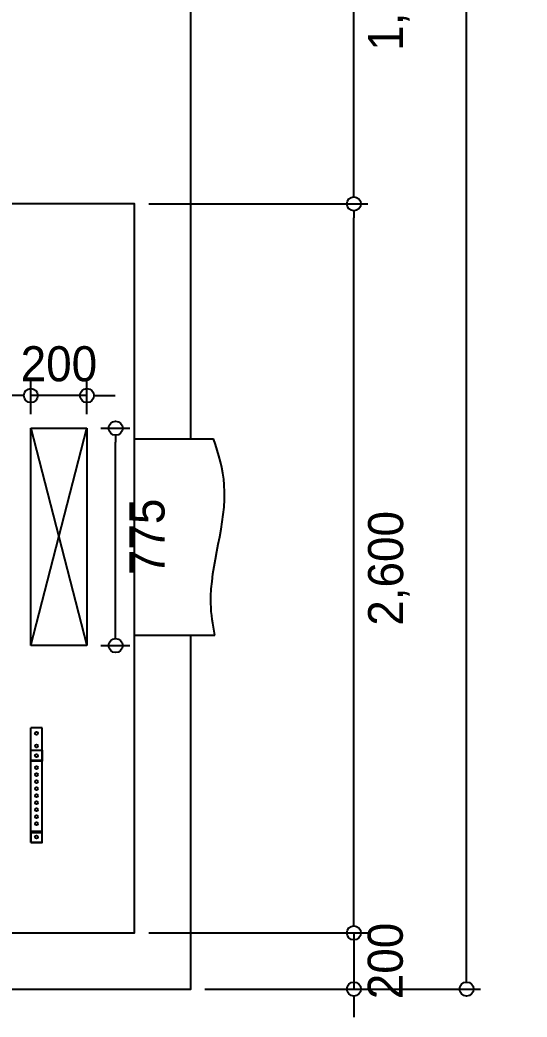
# Model space of a CAD drawing. Header units: millimetres. Extents: x 89978 to 501025, y -351975 to 835730.
# Drawn here: x 98295 to 100102, y -99736 to -96181 of the extents above; entities that cross this region are included whole.
import ezdxf

# ---------------------------------------------------------------- set-up
doc = ezdxf.new("R2010")
doc.units = ezdxf.units.MM
doc.header["$LTSCALE"] = 150
doc.linetypes.add('HIDDEN', pattern=[9.525, 6.35, -3.175])
doc.layers.get('Defpoints').update_dxf_attribs({"color": 150})
for name, color, linetype in [('------00 Load Bank', 3, 'Continuous'), ('-----35 Equipmnet Pad', 7, 'Continuous'), ('-----36 Dimension', 1, 'Continuous')]:
    doc.layers.add(name, color=color, linetype=linetype)
doc.styles.add('ELEC', font='')
doc.styles.get('ELEC').set_extended_font_data('Dotum')
doc.dimstyles.new('ELEC', dxfattribs={"dimscale": 100, "dimtxt": 2, "dimasz": 1, "dimexe": 2, "dimexo": 1, "dimgap": 1, "dimtad": 1, "dimdec": 0, "dimrnd": 0.25, "dimzin": 9, "dimdsep": 32, "dimlunit": 6, "dimtxsty": 'ELEC', "dimblk": 'Z_DOT', "dimcen": 3, "dimclrd": 7, "dimclre": 7, "dimclrt": 3, "dimadec": 0, "dimazin": 0, "dimtfac": 1, "dimtdec": 0, "dimtix": 1, "dimtmove": 2, "dimatfit": 1, "dimfxl": 1, "dimarcsym": 0})

# ---------------------------------------------------------------- blocks, each defined once
blk = doc.blocks.new('_DOTBLANK')
at = {"color": 0, "linetype": 'ByBlock'}
blk.add_line((-0.5, 0), (-1, 0), dxfattribs=at)
blk.add_circle((0, 0), 0.5, dxfattribs=at)
blk = doc.blocks.new('*D923')
at = {"layer": '-----36 Dimension', "color": 0, "lineweight": -2, "transparency": 16777216}
for p, q in [((98583.7, -97636.6, 0), (98686, -97636.6, 0)), ((98636, -98361.6, 0), (98636, -97686.6, 0)), ((98583.7, -98411.6, 0), (98686, -98411.6, 0))]:
    blk.add_line(p, q, dxfattribs=at)
at = {"layer": 'Defpoints', "color": 0, "transparency": 16777216}
for p in [(98533.7, -97636.6, -9.9), (98636, -97636.6, 0), (98533.7, -98411.6, -9.9)]:
    blk.add_point(p, dxfattribs=at)
at = {"layer": '-----36 Dimension', "color": 0, "lineweight": -2, "transparency": 16777216, "xscale": 50, "yscale": 50, "zscale": 50}
for p, rotation in [((98636, -97636.6, 0), 90), ((98636, -98411.6, 0), 270)]:
    blk.add_blockref('_DOTBLANK', p, dxfattribs=dict(at, rotation=rotation))
at = {"layer": '-----36 Dimension', "color": 0, "transparency": 16777216, "insert": (98748.6, -98024.1, 0), "char_height": 125, "attachment_point": 5, "rotation": 90, "style": 'ELEC'}
blk.add_mtext('775', dxfattribs=at)
blk = doc.blocks.new('Z_DOT')
for p, q in [((0, -2), (0, 2)), ((-2, 0), (2, 0))]:
    blk.add_line(p, q)
for radius in [2.5, 1.25]:
    blk.add_circle((0, 0), radius)
blk = doc.blocks.new('*D924')
at = {"layer": '-----36 Dimension', "color": 0, "lineweight": -2, "transparency": 16777216}
for p, q in [((98333.7, -97586.6, 0), (98333.7, -97470.2, 0)), ((98533.7, -97586.6, 0), (98533.7, -97470.2, 0)), ((98283.7, -97520.2, 0), (98233.7, -97520.2, 0)), ((98533.7, -97520.2, 0), (98333.7, -97520.2, 0)), ((98583.7, -97520.2, 0), (98633.7, -97520.2, 0))]:
    blk.add_line(p, q, dxfattribs=at)
at = {"layer": 'Defpoints', "color": 0, "transparency": 16777216}
for p in [(98333.7, -97520.2, 0), (98333.7, -97636.6, -9.9), (98533.7, -97636.6, -9.9)]:
    blk.add_point(p, dxfattribs=at)
at = {"layer": '-----36 Dimension', "color": 0, "lineweight": -2, "transparency": 16777216, "xscale": 50, "yscale": 50, "zscale": 50}
blk.add_blockref('_DOTBLANK', (98333.7, -97520.2, 0), dxfattribs=at)
at = {"layer": '-----36 Dimension', "color": 0, "lineweight": -2, "transparency": 16777216, "xscale": 50, "yscale": 50, "zscale": 50, "rotation": 180}
blk.add_blockref('_DOTBLANK', (98533.7, -97520.2, 0), dxfattribs=at)
at = {"layer": '-----36 Dimension', "color": 0, "transparency": 16777216, "insert": (98433.7, -97407.6, 0), "char_height": 125, "attachment_point": 5, "style": 'ELEC'}
blk.add_mtext('200', dxfattribs=at)
blk = doc.blocks.new('*D908')
at = {"layer": '-----36 Dimension', "color": 0, "lineweight": -2, "transparency": 16777216}
for p, q in [((98753.7, -96836.4, 0), (99535.1, -96836.4, 0)), ((99485.1, -99386.4, 0), (99485.1, -96886.4, 0)), ((98753.7, -99436.4, 0), (99535.1, -99436.4, 0))]:
    blk.add_line(p, q, dxfattribs=at)
at = {"layer": 'Defpoints', "color": 0, "transparency": 16777216}
for p in [(98703.7, -96836.4, 0), (99485.1, -96836.4, 0), (98703.7, -99436.4, 0)]:
    blk.add_point(p, dxfattribs=at)
at = {"layer": '-----36 Dimension', "color": 0, "lineweight": -2, "transparency": 16777216, "xscale": 50, "yscale": 50, "zscale": 50}
for p, rotation in [((99485.1, -96836.4, 0), 90), ((99485.1, -99436.4, 0), 270)]:
    blk.add_blockref('_DOTBLANK', p, dxfattribs=dict(at, rotation=rotation))
at = {"layer": '-----36 Dimension', "color": 0, "transparency": 16777216, "insert": (99609.7, -98136.4, 0), "char_height": 125, "attachment_point": 5, "rotation": 90, "style": 'ELEC'}
blk.add_mtext('2,600', dxfattribs=at)
blk = doc.blocks.new('*D909')
at = {"layer": '-----36 Dimension', "color": 0, "lineweight": -2, "transparency": 16777216}
for p, q in [((98753.7, -95336.4, 0), (99535.1, -95336.4, 0)), ((99485.1, -96786.4, 0), (99485.1, -95386.4, 0)), ((98753.7, -96836.4, 0), (99535.1, -96836.4, 0))]:
    blk.add_line(p, q, dxfattribs=at)
at = {"layer": 'Defpoints', "color": 0, "transparency": 16777216}
for p in [(98703.7, -95336.4, 0), (99485.1, -95336.4, 0), (98703.7, -96836.4, 0)]:
    blk.add_point(p, dxfattribs=at)
at = {"layer": '-----36 Dimension', "color": 0, "lineweight": -2, "transparency": 16777216, "xscale": 50, "yscale": 50, "zscale": 50}
for p, rotation in [((99485.1, -95336.4, 0), 90), ((99485.1, -96836.4, 0), 270)]:
    blk.add_blockref('_DOTBLANK', p, dxfattribs=dict(at, rotation=rotation))
at = {"layer": '-----36 Dimension', "color": 0, "transparency": 16777216, "insert": (99609.7, -96086.4, 0), "char_height": 125, "attachment_point": 5, "rotation": 90, "style": 'ELEC'}
blk.add_mtext('1,500', dxfattribs=at)
blk = doc.blocks.new('*D914')
at = {"layer": '-----36 Dimension', "color": 0, "lineweight": -2, "transparency": 16777216}
for p, q in [((99485.1, -99386.4, 0), (99485.1, -99336.4, 0)), ((98753.7, -99436.4, 0), (99535.1, -99436.4, 0)), ((99485.1, -99436.4, 0), (99485.1, -99636.4, 0)), ((98953.7, -99636.4, 0), (99535.1, -99636.4, 0)), ((99485.1, -99686.4, 0), (99485.1, -99736.4, 0))]:
    blk.add_line(p, q, dxfattribs=at)
at = {"layer": 'Defpoints', "color": 0, "transparency": 16777216}
for p in [(98703.7, -99436.4, 0), (98903.7, -99636.4, 0), (99485.1, -99636.4, 0)]:
    blk.add_point(p, dxfattribs=at)
at = {"layer": '-----36 Dimension', "color": 0, "lineweight": -2, "transparency": 16777216, "xscale": 50, "yscale": 50, "zscale": 50}
for p, rotation in [((99485.1, -99436.4, 0), 270), ((99485.1, -99636.4, 0), 90)]:
    blk.add_blockref('_DOTBLANK', p, dxfattribs=dict(at, rotation=rotation))
at = {"layer": '-----36 Dimension', "color": 0, "transparency": 16777216, "insert": (99597.7, -99536.4, 0), "char_height": 125, "attachment_point": 5, "rotation": 90, "style": 'ELEC'}
blk.add_mtext('200', dxfattribs=at)
blk = doc.blocks.new('*D921')
at = {"layer": '-----36 Dimension', "color": 0, "lineweight": -2, "transparency": 16777216}
for p, q in [((98953.7, -88436.4, 0), (99936.7, -88436.4, 0)), ((99886.7, -99586.4, 0), (99886.7, -88486.4, 0)), ((98953.7, -99636.4, 0), (99936.7, -99636.4, 0))]:
    blk.add_line(p, q, dxfattribs=at)
at = {"layer": 'Defpoints', "color": 0, "transparency": 16777216}
for p in [(98903.7, -88436.4, 0), (99886.7, -88436.4, 0), (98903.7, -99636.4, 0)]:
    blk.add_point(p, dxfattribs=at)
at = {"layer": '-----36 Dimension', "color": 0, "lineweight": -2, "transparency": 16777216, "xscale": 50, "yscale": 50, "zscale": 50}
for p, rotation in [((99886.7, -88436.4, 0), 90), ((99886.7, -99636.4, 0), 270)]:
    blk.add_blockref('_DOTBLANK', p, dxfattribs=dict(at, rotation=rotation))
at = {"layer": '-----36 Dimension', "color": 0, "transparency": 16777216, "insert": (100020.1, -94036.4, 0), "char_height": 125, "attachment_point": 5, "rotation": 90, "style": 'ELEC'}
blk.add_mtext('(11,200)', dxfattribs=at)

msp = doc.modelspace()

# ---------------------------------------------------------------- linework, layer by layer
at = {"layer": '------00 Load Bank'}
for p, q in [((98703.7, -97674.1, -9.9), (98984.8, -97674.1, -9.9)), ((98703.7, -98374.1, -9.9), (98989.9, -98374.1, -9.9)), ((98333.7, -99114.5, 0), (98333.7, -98704.5, 0)), ((98373.7, -98704.5, 0), (98333.7, -98704.5, 0)), ((98373.7, -98784.5, 0), (98373.7, -98704.5, 0)), ((98373.7, -99114.5, 0), (98373.7, -98784.5, 0)), ((98373.7, -99114.5, 0), (98333.7, -99114.5, 0))]:
    msp.add_line(p, q, dxfattribs=at)
at = {"layer": '------00 Load Bank', "linetype": 'HIDDEN'}
for p, q in [((98333.7, -98820.5, 0), (98373.7, -98820.5, 0)), ((98333.7, -99078.5, 0), (98373.7, -99078.5, 0))]:
    msp.add_line(p, q, dxfattribs=at)
at = {"layer": '------00 Load Bank', "elevation": 0}
for points in [[(98253.7, -99436.4), (98703.7, -99436.4), (98703.7, -96836.4), (98253.7, -96836.4)], [(98333.7, -98784.5), (98373.7, -98784.5), (98373.7, -98824.5), (98333.7, -98824.5), (98333.7, -98784.5)], [(98333.7, -99114.5), (98373.7, -99114.5), (98373.7, -99074.5), (98333.7, -99074.5), (98333.7, -99114.5)]]:
    msp.add_lwpolyline(points, dxfattribs=at)
at = {"layer": '------00 Load Bank', "linetype": 'HIDDEN', "ltscale": 5, "elevation": -9.9}
msp.add_lwpolyline([(98333.7, -98411.6), (98333.7, -97636.6), (98533.7, -97636.6), (98533.7, -98411.6)], close=True, dxfattribs=at)
for points in [[(98333.7, -98411.6), (98533.7, -97636.6)], [(98333.7, -97636.6), (98533.7, -98411.6)]]:
    msp.add_lwpolyline(points, dxfattribs=at)
at = {"layer": '------00 Load Bank'}
for centre, radius in [((98353.7, -98724.5, 0), 5.5), ((98353.7, -98769.5, 0), 5.5), ((98353.7, -98804.5, 0), 5.5), ((98353.7, -98847, 0), 5), ((98353.7, -98872, 0), 5), ((98353.7, -98897, 0), 5), ((98353.7, -98922, 0), 5), ((98353.7, -98947, 0), 5), ((98353.7, -98972, 0), 5), ((98353.7, -98997, 0), 5), ((98353.7, -99022, 0), 5), ((98353.7, -99047, 0), 5), ((98353.7, -99094.5, 0), 5.5)]:
    msp.add_circle(centre, radius, dxfattribs=at)
msp.add_open_spline([(98989.9, -98374.1, 0), (98981.9, -98336.9, 0), (98955.4, -98160, 0), (99058.2, -97920.7, 0), (99003.1, -97728.7, 0), (98984.8, -97674.1, 0)], degree=3, knots=[124.01415, 124.01415, 124.01415, 124.01415, 238.000173, 663.61754, 833.548095, 833.548095, 833.548095, 833.548095], dxfattribs=at)
at = {"layer": '-----35 Equipmnet Pad', "ltscale": 5, "elevation": 0}
for points in [[(98903.7, -97674.1), (98903.7, -94274.1)], [(96683.7, -98374.1), (96683.7, -99636.4), (98903.7, -99636.4), (98903.7, -98374.1)]]:
    msp.add_lwpolyline(points, dxfattribs=at)

# ---------------------------------------------------------------- dimensions: what is measured, and where the dimension line sits
at = {"layer": '-----36 Dimension'}
dim = msp.add_linear_dim(base=(99886.7, -88436.4, 0), p1=(98903.7, -99636.4, 0), p2=(98903.7, -88436.4, 0), angle=90, text='(<>)', dimstyle='ELEC', override={"dimscale": 50, "dimtxt": 2.5, "dimexe": 1, "dimtad": 2, "dimblk1": 'DOTBLANK', "dimblk2": 'DOTBLANK', "dimsah": 1, "dimclrd": 0, "dimclre": 0, "dimclrt": 0}, dxfattribs=at)
dim.commit()
dim.dimension.update_dxf_attribs({"geometry": '*D921', "text_midpoint": (100020.1, -94036.4, 0)})
for base, p1, p2, angle, picture, middle in [((99485.1, -95336.4, 0), (98703.7, -96836.4, 0), (98703.7, -95336.4, 0), 90, '*D909', (99609.7, -96086.4, 0)), ((99485.1, -96836.4, 0), (98703.7, -99436.4, 0), (98703.7, -96836.4, 0), 90, '*D908', (99609.7, -98136.4, 0)), ((98333.7, -97520.2, 0), (98533.7, -97636.6, -9.9), (98333.7, -97636.6, -9.9), 180, '*D924', (98433.7, -97407.6, 0)), ((98636, -97636.6, 0), (98533.7, -98411.6, -9.9), (98533.7, -97636.6, -9.9), 90, '*D923', (98748.6, -98024.1, 0)), ((99485.1, -99636.4, 0), (98703.7, -99436.4, 0), (98903.7, -99636.4, 0), 90, '*D914', (99597.7, -99536.4, 0))]:
    dim = msp.add_linear_dim(base=base, p1=p1, p2=p2, angle=angle, dimstyle='ELEC', override={"dimscale": 50, "dimtxt": 2.5, "dimexe": 1, "dimtad": 2, "dimblk1": 'DOTBLANK', "dimblk2": 'DOTBLANK', "dimsah": 1, "dimclrd": 0, "dimclre": 0, "dimclrt": 0}, dxfattribs=at)
    dim.commit()
    dim.dimension.update_dxf_attribs({"geometry": picture, "text_midpoint": middle})

doc.saveas('drawing.dxf')
